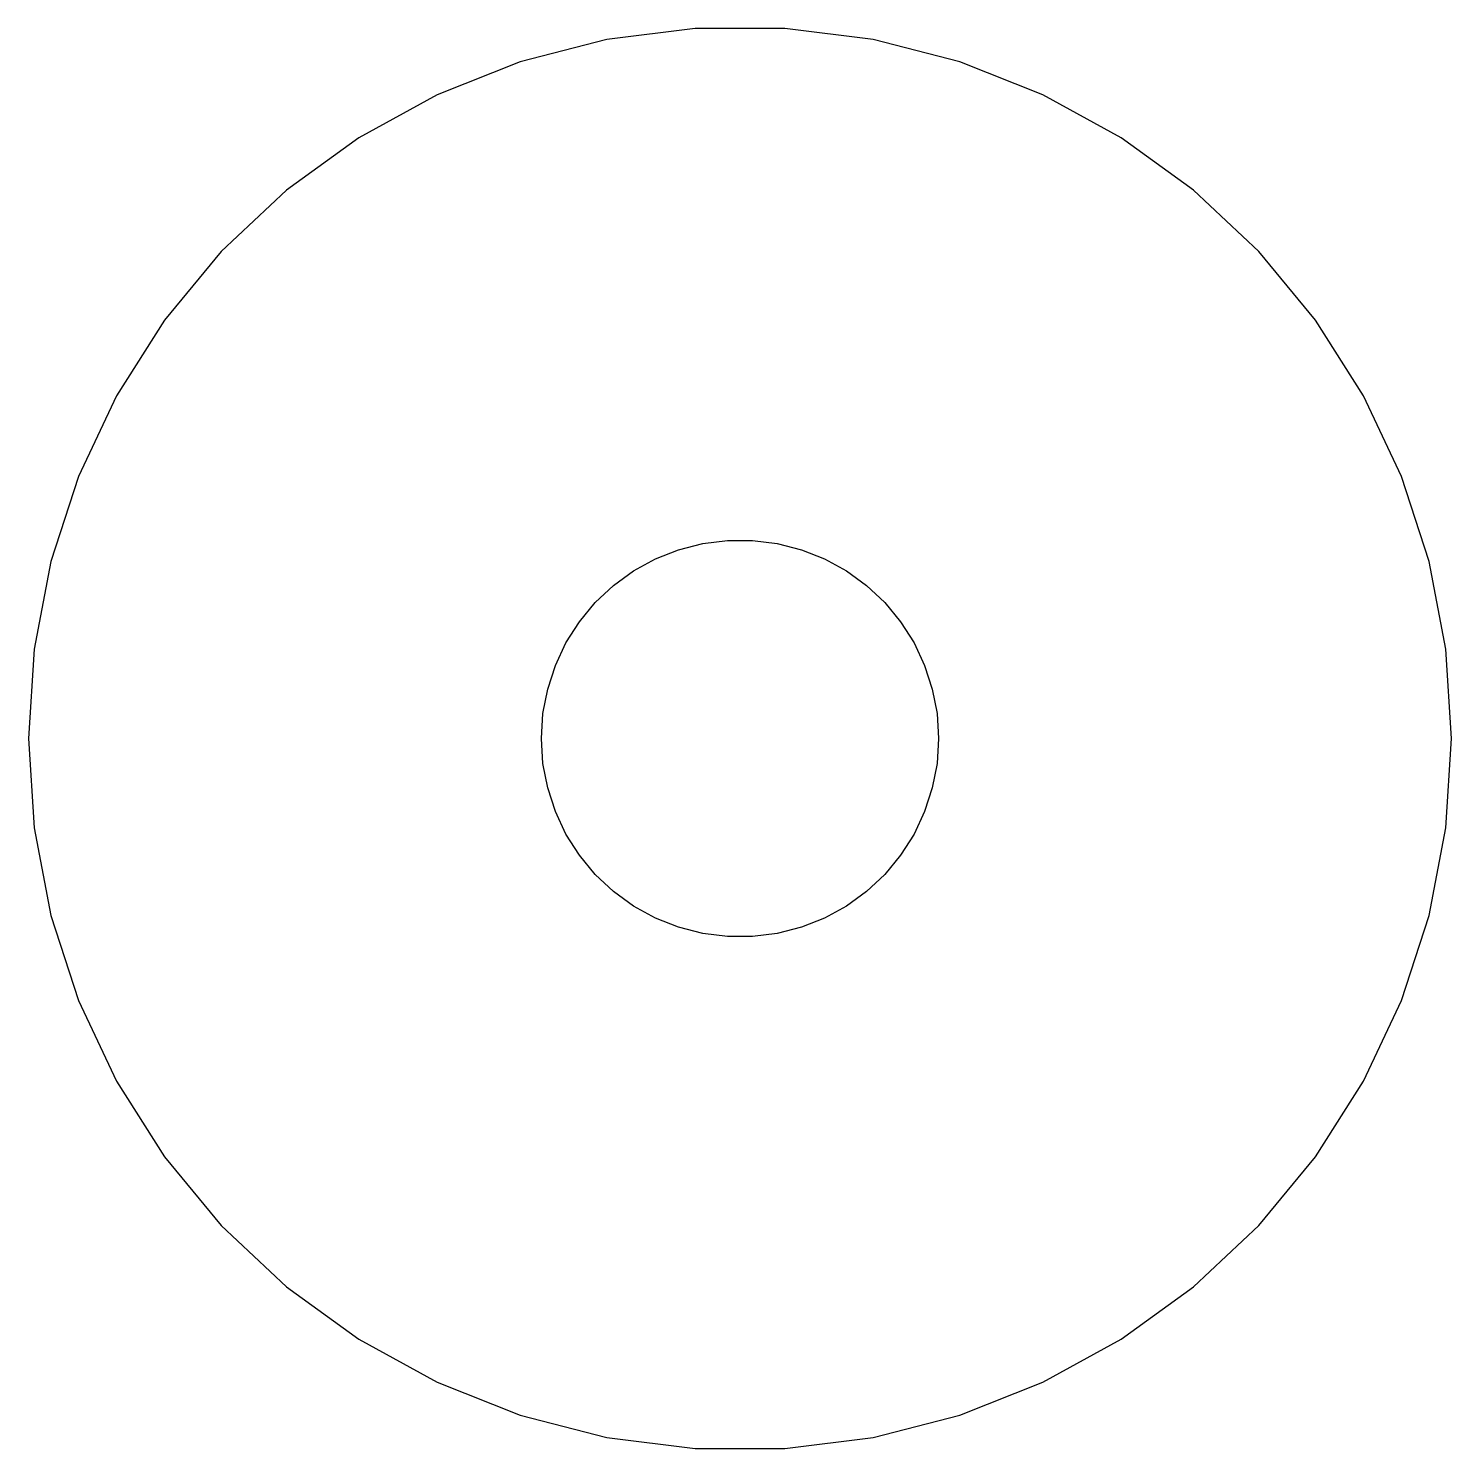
# Model space of a CAD drawing. Header units: metres. Extents: x -10.8 to 10.8, y -10.7 to 10.7.
import ezdxf

# ---------------------------------------------------------------- set-up
doc = ezdxf.new("R2010")
doc.units = ezdxf.units.M

msp = doc.modelspace()

# ---------------------------------------------------------------- linework, layer by layer
for p, q in [((-2.01434, 10.5596), (-3.32193, 10.2238)), ((-0.674988, 10.7288), (-2.01434, 10.5596)), ((0.674988, 10.7288), (-0.674988, 10.7288)), ((2.01434, 10.5596), (0.674988, 10.7288)), ((3.32193, 10.2238), (2.01434, 10.5596)), ((-3.32193, 10.2238), (-4.57712, 9.72688)), ((4.57712, 9.72688), (3.32193, 10.2238)), ((-4.57712, 9.72688), (-5.76013, 9.07652)), ((5.76013, 9.07652), (4.57712, 9.72688)), ((-5.76013, 9.07652), (-6.85229, 8.283)), ((6.85229, 8.283), (5.76013, 9.07652)), ((-6.85229, 8.283), (-7.83641, 7.35887)), ((7.83641, 7.35887), (6.85229, 8.283)), ((-7.83641, 7.35887), (-8.69693, 6.31868)), ((8.69693, 6.31868), (7.83641, 7.35887)), ((-8.69693, 6.31868), (-9.42029, 5.17885)), ((9.42029, 5.17885), (8.69693, 6.31868)), ((-9.42029, 5.17885), (-9.99509, 3.95734)), ((9.99509, 3.95734), (9.42029, 5.17885)), ((-9.99509, 3.95734), (-10.4123, 2.67342)), ((10.4123, 2.67342), (9.99509, 3.95734)), ((-1.27733, 2.71448), (-0.927048, 2.85316)), ((-0.927048, 2.85316), (-0.562134, 2.94685)), ((-0.562134, 2.94685), (-0.18837, 2.99408)), ((-0.18837, 2.99408), (0.18837, 2.99408)), ((0.18837, 2.99408), (0.562134, 2.94685)), ((0.562134, 2.94685), (0.927048, 2.85316)), ((0.927048, 2.85316), (1.27733, 2.71448)), ((-10.4123, 2.67342), (-10.6652, 1.34732)), ((-1.60747, 2.53297), (-1.27733, 2.71448)), ((1.27733, 2.71448), (1.60747, 2.53297)), ((10.6652, 1.34732), (10.4123, 2.67342)), ((-1.91226, 2.31154), (-1.60747, 2.53297)), ((1.60747, 2.53297), (1.91226, 2.31154)), ((-2.1869, 2.05363), (-1.91226, 2.31154)), ((1.91226, 2.31154), (2.1869, 2.05363)), ((-2.42705, 1.76335), (-2.1869, 2.05363)), ((2.1869, 2.05363), (2.42705, 1.76335)), ((-2.62891, 1.44525), (-2.42705, 1.76335)), ((2.42705, 1.76335), (2.62891, 1.44525)), ((-10.6652, 1.34732), (-10.75, 0)), ((-2.78932, 1.10437), (-2.62891, 1.44525)), ((2.62891, 1.44525), (2.78932, 1.10437)), ((10.75, 0), (10.6652, 1.34732)), ((-2.90575, 0.746063), (-2.78932, 1.10437)), ((2.78932, 1.10437), (2.90575, 0.746063)), ((-2.97633, 0.375992), (-2.90575, 0.746063)), ((2.90575, 0.746063), (2.97633, 0.375992)), ((-3, 0), (-2.97633, 0.375992)), ((2.97633, 0.375992), (3, 0)), ((-10.75, 0), (-10.6652, -1.34732)), ((-2.97633, -0.375992), (-3, 0)), ((3, 0), (2.97633, -0.375992)), ((10.6652, -1.34732), (10.75, 0)), ((-2.90575, -0.746063), (-2.97633, -0.375992)), ((2.97633, -0.375992), (2.90575, -0.746063)), ((-2.78932, -1.10437), (-2.90575, -0.746063)), ((2.90575, -0.746063), (2.78932, -1.10437)), ((-2.62891, -1.44525), (-2.78932, -1.10437)), ((2.78932, -1.10437), (2.62891, -1.44525)), ((-10.6652, -1.34732), (-10.4123, -2.67342)), ((-2.42705, -1.76335), (-2.62891, -1.44525)), ((2.62891, -1.44525), (2.42705, -1.76335)), ((10.4123, -2.67342), (10.6652, -1.34732)), ((-2.1869, -2.05363), (-2.42705, -1.76335)), ((2.42705, -1.76335), (2.1869, -2.05363)), ((-1.91226, -2.31154), (-2.1869, -2.05363)), ((2.1869, -2.05363), (1.91226, -2.31154)), ((-1.60747, -2.53297), (-1.91226, -2.31154)), ((1.91226, -2.31154), (1.60747, -2.53297)), ((-1.27733, -2.71448), (-1.60747, -2.53297)), ((1.60747, -2.53297), (1.27733, -2.71448)), ((-10.4123, -2.67342), (-9.99509, -3.95734)), ((-0.927048, -2.85316), (-1.27733, -2.71448)), ((1.27733, -2.71448), (0.927048, -2.85316)), ((9.99509, -3.95734), (10.4123, -2.67342)), ((-0.562134, -2.94685), (-0.927048, -2.85316)), ((-0.18837, -2.99408), (-0.562134, -2.94685)), ((0.18837, -2.99408), (-0.18837, -2.99408)), ((0.562134, -2.94685), (0.18837, -2.99408)), ((0.927048, -2.85316), (0.562134, -2.94685)), ((-9.99509, -3.95734), (-9.42029, -5.17885)), ((9.42029, -5.17885), (9.99509, -3.95734)), ((-9.42029, -5.17885), (-8.69693, -6.31868)), ((8.69693, -6.31868), (9.42029, -5.17885)), ((-8.69693, -6.31868), (-7.83641, -7.35887)), ((7.83641, -7.35887), (8.69693, -6.31868)), ((-7.83641, -7.35887), (-6.85229, -8.283)), ((6.85229, -8.283), (7.83641, -7.35887)), ((-6.85229, -8.283), (-5.76013, -9.07652)), ((5.76013, -9.07652), (6.85229, -8.283)), ((-5.76013, -9.07652), (-4.57712, -9.72688)), ((4.57712, -9.72688), (5.76013, -9.07652)), ((-4.57712, -9.72688), (-3.32193, -10.2238)), ((3.32193, -10.2238), (4.57712, -9.72688)), ((-3.32193, -10.2238), (-2.01434, -10.5596)), ((2.01434, -10.5596), (3.32193, -10.2238)), ((-2.01434, -10.5596), (-0.674988, -10.7288)), ((-0.674988, -10.7288), (0.674988, -10.7288)), ((0.674988, -10.7288), (2.01434, -10.5596))]:
    msp.add_line(p, q)

doc.saveas('drawing.dxf')
